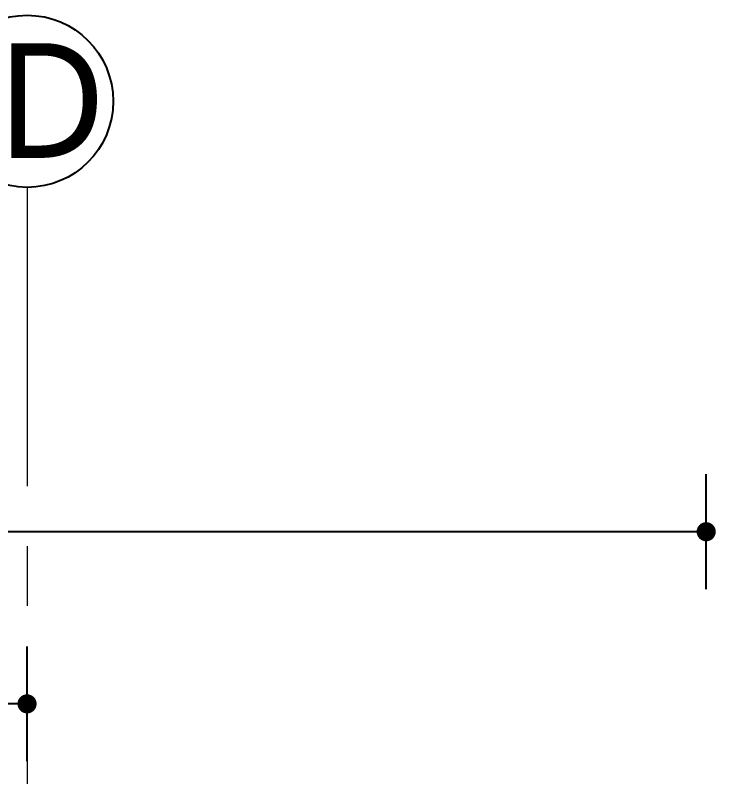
# Model space of a CAD drawing. Header units: inches. Extents: x 17146 to 31738, y -8920 to -2452.
# Drawn here: x 26841.2 to 26914.4, y -4975.1 to -4895.5 of the extents above; entities that cross this region are included whole.
import ezdxf

# ---------------------------------------------------------------- set-up
doc = ezdxf.new("R2010")
doc.units = ezdxf.units.IN
doc.header["$LTSCALE"] = 25
doc.header["$MEASUREMENT"] = 0
doc.header["$PDMODE"] = 3
doc.linetypes.add('CENTER', pattern=[2, 1.25, -0.25, 0.25, -0.25])
doc.layers.get('Defpoints').update_dxf_attribs({"color": 251})
for name, color, linetype, lineweight in [('Center line', 252, 'CENTER', 20), ('Column', 130, 'Continuous', 35), ('Dim-external', 151, 'Continuous', 9)]:
    doc.layers.add(name, color=color, linetype=linetype, lineweight=lineweight)
doc.layers.add('Text-external', color=7, linetype='Continuous')
doc.styles.add('caption 1in-8ft', font='trebuc.ttf', dxfattribs={"height": 12})
doc.styles.add('int text 1in-8ft', font='trebuc.ttf', dxfattribs={"height": 7})
doc.dimstyles.new('dim 1in-8ft', dxfattribs={"dimtxt": 7, "dimasz": 2, "dimexe": 6, "dimexo": 6, "dimgap": 1, "dimtad": 1, "dimdec": 0, "dimzin": 0, "dimdsep": 46, "dimlunit": 4, "dimtxsty": 'int text 1in-8ft', "dimblk": 'DOT', "dimcen": 4, "dimdle": 6, "dimclrt": 7, "dimadec": 0, "dimazin": 0, "dimtfac": 1, "dimtdec": 0, "dimtofl": 0, "dimtmove": 0, "dimatfit": 3, "dimfxl": 6, "dimfxlon": 1, "dimtolj": 1, "dimtzin": 0, "dimarcsym": 0})
doc.dimstyles.new('dim 1in-8ft c-c', dxfattribs={"dimtxt": 7, "dimasz": 2, "dimexe": 6, "dimexo": 6, "dimgap": 1, "dimtad": 1, "dimdec": 0, "dimzin": 0, "dimdsep": 46, "dimlunit": 4, "dimtxsty": 'int text 1in-8ft', "dimblk": 'DOT', "dimcen": 4, "dimdle": 6, "dimclrt": 7, "dimadec": 0, "dimazin": 0, "dimtfac": 1, "dimtdec": 0, "dimtofl": 0, "dimtmove": 0, "dimatfit": 3, "dimfxl": 6, "dimfxlon": 1, "dimtolj": 1, "dimtzin": 0, "dimarcsym": 0})

# ---------------------------------------------------------------- blocks, each defined once
blk = doc.blocks.new('grid')
at = {"layer": 'Center line'}
blk.add_line((506, 115), (506, -429.63), dxfattribs=at)
at = {"layer": 'Text-external'}
blk.add_circle((506, 124), 9, dxfattribs=at)
at = {"layer": 'Text-external', "insert": (502.854, 130.078), "char_height": 12, "width": 130.16714, "attachment_point": 1, "style": 'caption 1in-8ft'}
blk.add_mtext('D', dxfattribs=at)
blk = doc.blocks.new('_Dot')
at = {"color": 0, "linetype": 'ByBlock', "lineweight": -2}
blk.add_line((-0.5, 0), (-1, 0), dxfattribs=at)
at = {"color": 0, "linetype": 'ByBlock', "const_width": 0.5}
blk.add_lwpolyline([(-0.25, 0, 1), (0.25, 0, 1)], format="xyb", close=True, dxfattribs=at)
blk = doc.blocks.new('*D252')
at = {"layer": 'Defpoints', "color": 0, "transparency": 16777216}
for p in [(26842.438, -4967.48), (26676.438, -5029.48), (26842.438, -5029.48)]:
    blk.add_point(p, dxfattribs=at)
at = {"layer": 'Dim-external', "color": 0, "lineweight": -2, "transparency": 16777216}
for p, q in [((26676.438, -4973.48), (26676.438, -4961.48)), ((26842.438, -4973.48), (26842.438, -4961.48)), ((26678.438, -4967.48), (26840.438, -4967.48))]:
    blk.add_line(p, q, dxfattribs=at)
at = {"layer": 'Dim-external', "color": 0, "lineweight": -2, "transparency": 16777216, "xscale": 2, "yscale": 2, "zscale": 2, "rotation": 180}
blk.add_blockref('_Dot', (26676.438, -4967.48), dxfattribs=at)
at = {"layer": 'Dim-external', "color": 0, "lineweight": -2, "transparency": 16777216, "xscale": 2, "yscale": 2, "zscale": 2}
blk.add_blockref('_Dot', (26842.438, -4967.48), dxfattribs=at)
at = {"layer": 'Dim-external', "color": 7, "transparency": 16777216, "insert": (26759.438, -4962.918), "char_height": 7, "attachment_point": 5, "style": 'int text 1in-8ft'}
blk.add_mtext('\\A1;13\'-10"c/c', dxfattribs=at)
blk = doc.blocks.new('*D253')
at = {"layer": 'Defpoints', "color": 0, "transparency": 16777216}
for p in [(26266.438, -4949.48), (26266.438, -5021.48), (26913.438, -5021.48)]:
    blk.add_point(p, dxfattribs=at)
at = {"layer": 'Dim-external', "color": 0, "lineweight": -2, "transparency": 16777216}
for p, q in [((26266.438, -4955.48), (26266.438, -4943.48)), ((26913.438, -4955.48), (26913.438, -4943.48)), ((26911.438, -4949.48), (26268.438, -4949.48))]:
    blk.add_line(p, q, dxfattribs=at)
at = {"layer": 'Dim-external', "color": 0, "lineweight": -2, "transparency": 16777216, "xscale": 2, "yscale": 2, "zscale": 2, "rotation": 180}
blk.add_blockref('_Dot', (26266.438, -4949.48), dxfattribs=at)
at = {"layer": 'Dim-external', "color": 0, "lineweight": -2, "transparency": 16777216, "xscale": 2, "yscale": 2, "zscale": 2}
blk.add_blockref('_Dot', (26913.438, -4949.48), dxfattribs=at)
at = {"layer": 'Dim-external', "color": 7, "transparency": 16777216, "insert": (26589.938, -4944.918), "char_height": 7, "attachment_point": 5, "style": 'int text 1in-8ft'}
blk.add_mtext('\\A1;53\'-11"', dxfattribs=at)

msp = doc.modelspace()

# ---------------------------------------------------------------- block references
at = {"layer": 'Column'}
msp.add_blockref('grid', (26336.438, -5028.48), dxfattribs=at)

# ---------------------------------------------------------------- dimensions: what is measured, and where the dimension line sits
at = {"layer": 'Dim-external'}
dim = msp.add_linear_dim(base=(26266.438, -4949.48), p1=(26913.438, -5021.48), p2=(26266.438, -5021.48), dimstyle='dim 1in-8ft', dxfattribs=at)
dim.commit()
dim.dimension.update_dxf_attribs({"geometry": '*D253', "text_midpoint": (26589.938, -4944.918)})
dim = msp.add_linear_dim(base=(26842.438, -4967.48), p1=(26676.438, -5029.48), p2=(26842.438, -5029.48), dimstyle='dim 1in-8ft c-c', override={"dimpost": 'c/c'}, dxfattribs=at)
dim.commit()
dim.dimension.update_dxf_attribs({"geometry": '*D252', "text_midpoint": (26759.438, -4962.918)})

doc.saveas('drawing.dxf')
